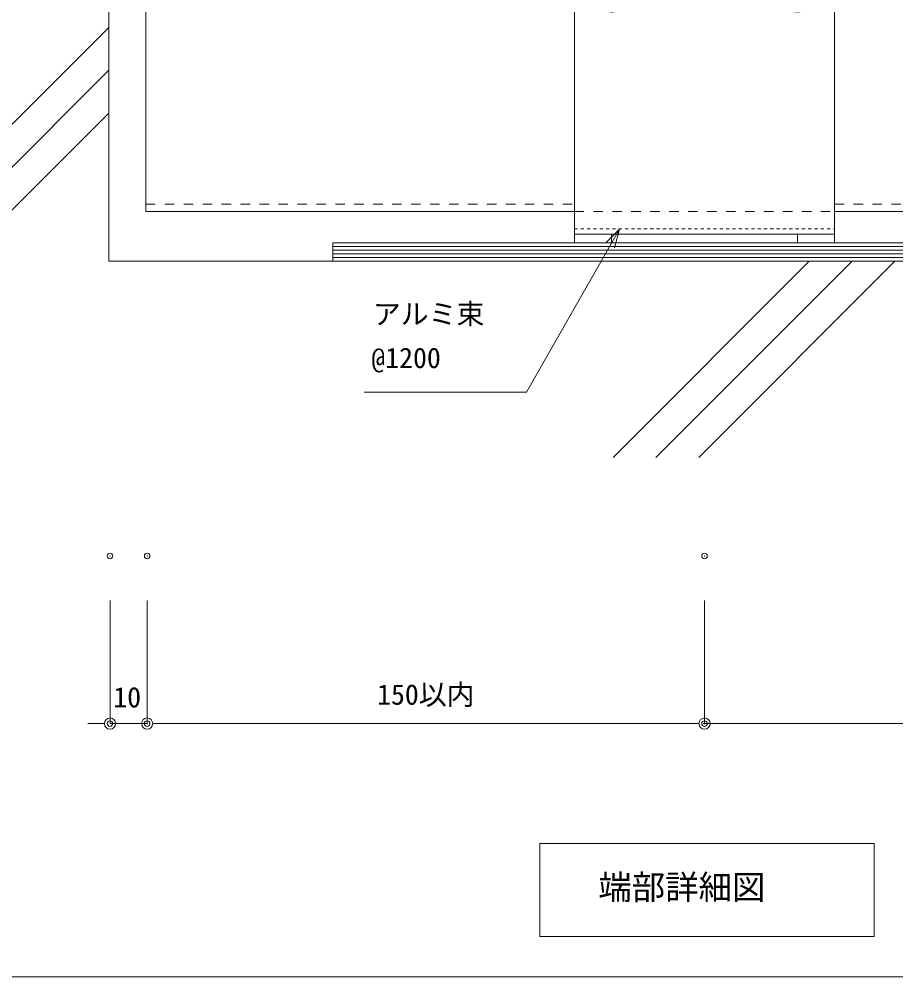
# Model space of a CAD drawing. Units: millimetres on the paper. Extents: x -420 to 420, y -297 to 297.
# Drawn here: x 166.5 to 245.2, y -143.5 to -57.6 of the extents above; entities that cross this region are included whole.
import ezdxf
from ezdxf.enums import TextEntityAlignment as Align

# ---------------------------------------------------------------- set-up
doc = ezdxf.new("R2010")
doc.units = ezdxf.units.MM
doc.header["$PDMODE"] = 32
doc.header["$PDSIZE"] = 0.5
doc.linetypes.add('USER1', pattern=[1.7, 0.85, -0.85])
for name, color, linetype, lineweight in [('0-0_0', 7, 'Continuous', 5), ('0-1_Defpoints', 7, 'Continuous', 18), ('0-2_A-C01-補助線(非印刷)', 222, 'Continuous', 18), ('0-5_A-B01-文字_タイトル室名', 7, 'Continuous', 18), ('0-7_0-A11-寸法_詳細', 5, 'Continuous', 18), ('0-8_A-E01-仕上太線', 4, 'Continuous', 18), ('0-9_A-D09-金物_鋼材', 1, 'Continuous', 18), ('0-A_A-C03-壁種別', 9, 'Continuous', 18), ('0-B_A-B03-文字_書込_小', 7, 'Continuous', 18), ('0-D__U+FF71_U+FF99_U+FF90', 9, 'USER1', 18)]:
    doc.layers.add(name, color=color, linetype=linetype, lineweight=lineweight)
doc.styles.add('ＭＳ ゴシック', font='')
doc.styles.get('ＭＳ ゴシック').set_extended_font_data('MS Gothic')

# ---------------------------------------------------------------- blocks, each defined once
blk = doc.blocks.new('_Dot')
at = {"layer": '0-0_0'}
blk.add_line((-0.5, 0), (-1, 0), dxfattribs=at)
for radius in [0.5, 0.25]:
    blk.add_circle((0, 0), radius, dxfattribs=at)
blk = doc.blocks.new('D9')
at = {"layer": '0-1_Defpoints'}
for p in [(595.192, 191.278), (598.526, 191.278), (598.526, 176.251)]:
    blk.add_point(p, dxfattribs=at)
at = {"layer": '0-7_0-A11-寸法_詳細'}
for p, q in [((595.192, 187.278), (595.192, 176.251)), ((598.526, 187.278), (598.526, 176.251)), ((594.192, 176.251), (593.192, 176.251)), ((595.192, 176.251), (598.526, 176.251)), ((599.526, 176.251), (600.526, 176.251))]:
    blk.add_line(p, q, dxfattribs=at)
blk.add_blockref('_Dot', (595.192, 176.251), dxfattribs=at)
at = {"layer": '0-7_0-A11-寸法_詳細', "rotation": 180}
blk.add_blockref('_Dot', (598.526, 176.251), dxfattribs=at)
at = {"layer": '0-7_0-A11-寸法_詳細', "color": 7, "style": 'ＭＳ ゴシック'}
blk.add_text('10', height=1.833, dxfattribs=at).set_placement((595.487, 177.149), align=Align.BOTTOM_LEFT)
blk = doc.blocks.new('D10')
at = {"layer": '0-1_Defpoints'}
for p in [(598.526, 191.278), (648.526, 191.278), (648.526, 176.251)]:
    blk.add_point(p, dxfattribs=at)
at = {"layer": '0-7_0-A11-寸法_詳細'}
for p, q in [((598.526, 187.278), (598.526, 176.251)), ((648.526, 187.278), (648.526, 176.251)), ((599.526, 176.251), (647.526, 176.251))]:
    blk.add_line(p, q, dxfattribs=at)
at = {"layer": '0-7_0-A11-寸法_詳細', "rotation": 180}
blk.add_blockref('_Dot', (598.526, 176.251), dxfattribs=at)
at = {"layer": '0-7_0-A11-寸法_詳細'}
blk.add_blockref('_Dot', (648.526, 176.251), dxfattribs=at)
at = {"layer": '0-7_0-A11-寸法_詳細', "color": 7, "style": 'ＭＳ ゴシック'}
blk.add_text('150以内', height=1.833, dxfattribs=at).set_placement((619.151, 177.391), align=Align.BOTTOM_LEFT)
blk = doc.blocks.new('_Open30')
at = {"layer": '0-0_0'}
blk.add_line((0, 0), (-1, 0), dxfattribs=at)
blk.add_lwpolyline([(-1, 0.2679), (0, 0), (-1, -0.2679)], dxfattribs=at)
blk = doc.blocks.new('G$CBAEE64E2')
at = {"layer": '0-9_A-D09-金物_鋼材'}
for p, q in [((-100, 4), (100, 4)), ((-100, 3), (100, 3)), ((-100, 2), (100, 2)), ((-100, 1), (100, 1))]:
    blk.add_line(p, q, dxfattribs=at)
blk.add_lwpolyline([(-100, 0), (100, 0), (100, 5), (-100, 5)], close=True, dxfattribs=at)
blk = doc.blocks.new('AC-3-b')
at = {"layer": '0-0_0'}
for p, q in [((-25.348, 67.75), (-24.652, 67.75)), ((25.348, 67.75), (24.652, 67.75)), ((-27.25, 65.848), (-27.25, 65.152)), ((-25.488, 66.148), (-25.648, 65.987)), ((-25.648, 65.013), (-25.488, 64.852)), ((-24.352, 65.987), (-24.512, 66.148)), ((-24.512, 64.852), (-24.352, 65.013)), ((-22.75, 65.848), (-22.75, 65.152)), ((22.75, 65.848), (22.75, 65.152)), ((24.352, 65.987), (24.512, 66.148)), ((24.512, 64.852), (24.352, 65.013)), ((25.488, 66.148), (25.648, 65.987)), ((25.648, 65.013), (25.488, 64.852)), ((27.25, 65.848), (27.25, 65.152)), ((-25.348, 63.25), (-24.652, 63.25)), ((25.348, 63.25), (24.652, 63.25)), ((-35, 2.3), (35, 2.3))]:
    blk.add_line(p, q, dxfattribs=at)
at = {"layer": '0-0_0', "color": 9, "linetype": 'USER1', "lineweight": 18}
blk.add_line((-35, 3.7), (35, 3.7), dxfattribs=at)
at = {"layer": '0-0_0'}
blk.add_lwpolyline([(-35, 0), (35, 0), (35, 72.5), (-35, 72.5)], close=True, dxfattribs=at)
for centre in [(-25, 65.5), (25, 65.5)]:
    blk.add_circle(centre, 3.5, dxfattribs=at)
for centre, start, end in [((-8.752, 65.5), 172.27975, 177.78308), ((-41.248, 65.5), 2.21692, 7.72025), ((41.248, 65.5), 172.27975, 177.78308), ((8.752, 65.5), 2.21692, 7.72025), ((-25, 49.252), 92.21692, 97.72025), ((-25, 81.748), 262.27975, 267.78308), ((-8.752, 65.5), 182.21692, 187.72025), ((-41.248, 65.5), 352.27975, 357.78308), ((-25, 49.252), 82.27975, 87.78308), ((-25, 81.748), 272.21692, 277.72025), ((25, 49.252), 92.21692, 97.72025), ((25, 81.748), 262.27975, 267.78308), ((41.248, 65.5), 182.21692, 187.72025), ((8.752, 65.5), 352.27975, 357.78308), ((25, 49.252), 82.27975, 87.78308), ((25, 81.748), 272.21692, 277.72025)]:
    blk.add_arc(centre, 16.748, start, end, dxfattribs=at)
at = {"layer": '0-1_Defpoints', "color": 222}
for p, q in [((-25, 2.3), (-25, 0)), ((25, 2.3), (25, 0))]:
    blk.add_line(p, q, dxfattribs=at)

msp = doc.modelspace()

# ---------------------------------------------------------------- linework, layer by layer
at = {"layer": '0-2_A-C01-補助線(非印刷)'}
msp.add_lwpolyline([(115.826, -143.456), (377.441, -143.456), (377.441, 59.257), (115.826, 59.257)], close=True, dxfattribs=at)
at = {"layer": '0-5_A-B01-文字_タイトル室名', "color": 2}
msp.add_lwpolyline([(213.24, -139.845), (243.24, -139.845), (243.24, -131.512), (213.24, -131.512)], close=True, dxfattribs=at)
at = {"layer": '0-7_0-A11-寸法_詳細'}
msp.add_lwpolyline([(227.906, -120.749), (272.906, -120.749), (266.975, -118.887)], dxfattribs=at)
at = {"layer": '0-8_A-E01-仕上太線'}
for q in [(174.573, -38.185), (326.631, -79.304)]:
    msp.add_line((174.573, -79.304), q, dxfattribs=at)
at = {"layer": '0-A_A-C03-壁種別'}
for p, q in [((156.448, -76.464), (174.573, -58.339)), ((156.448, -80.305), (174.573, -62.181)), ((156.448, -84.147), (174.573, -66.022)), ((219.819, -96.906), (237.421, -79.304)), ((223.661, -96.906), (241.263, -79.304)), ((227.502, -96.906), (245.104, -79.304))]:
    msp.add_line(p, q, dxfattribs=at)
at = {"layer": '0-B_A-B03-文字_書込_小'}
msp.add_lwpolyline([(219.565, -77.883), (212.056, -91.03), (197.483, -91.03)], dxfattribs=at)
at = {"layer": '0-D__U+FF71_U+FF99_U+FF90', "color": 3, "linetype": 'Continuous'}
for p, q in [((177.906, -51.519), (177.906, -74.852)), ((177.906, -74.852), (216.359, -74.852)), ((239.692, -74.852), (326.239, -74.852)), ((239.692, -74.852), (326.239, -74.852))]:
    msp.add_line(p, q, dxfattribs=at)
at = {"layer": '0-D__U+FF71_U+FF99_U+FF90'}
for p, q in [((177.906, -74.185), (216.359, -74.185)), ((239.692, -74.185), (326.239, -74.185)), ((216.359, -74.841), (239.692, -74.854))]:
    msp.add_line(p, q, dxfattribs=at)

# ---------------------------------------------------------------- block references
at = {"layer": '0-0_0', "xscale": 0.3333333, "yscale": 0.3333333}
msp.add_blockref('G$CBAEE64E2', (228.026, -79.304), dxfattribs=at)
at = {"layer": '0-7_0-A11-寸法_詳細'}
for name in ['D9', 'D10']:
    msp.add_blockref(name, (-420.5, -297), dxfattribs=at)
at = {"layer": '0-9_A-D09-金物_鋼材', "xscale": 0.3333333, "yscale": 0.3333333}
msp.add_blockref('AC-3-b', (228.026, -77.637), dxfattribs=at)
at = {"layer": '0-B_A-B03-文字_書込_小', "xscale": 1.666667, "yscale": 1.666667, "rotation": 60.26569}
msp.add_blockref('_Open30', (220.392, -76.436), dxfattribs=at)

# ---------------------------------------------------------------- texts
at = {"layer": '0-5_A-B01-文字_タイトル室名', "style": 'ＭＳ ゴシック'}
msp.add_text('端部詳細図', height=2.199, dxfattribs=at).set_placement((218.494, -137.178), align=Align.BOTTOM_LEFT)
at = {"layer": '0-B_A-B03-文字_書込_小', "style": 'ＭＳ ゴシック'}
for s, p in [('アルミ束', (198.275, -85.492)), ('@1200', (198.135, -89.428))]:
    msp.add_text(s, height=1.833, dxfattribs=at).set_placement(p, align=Align.BOTTOM_LEFT)

doc.saveas('drawing.dxf')
